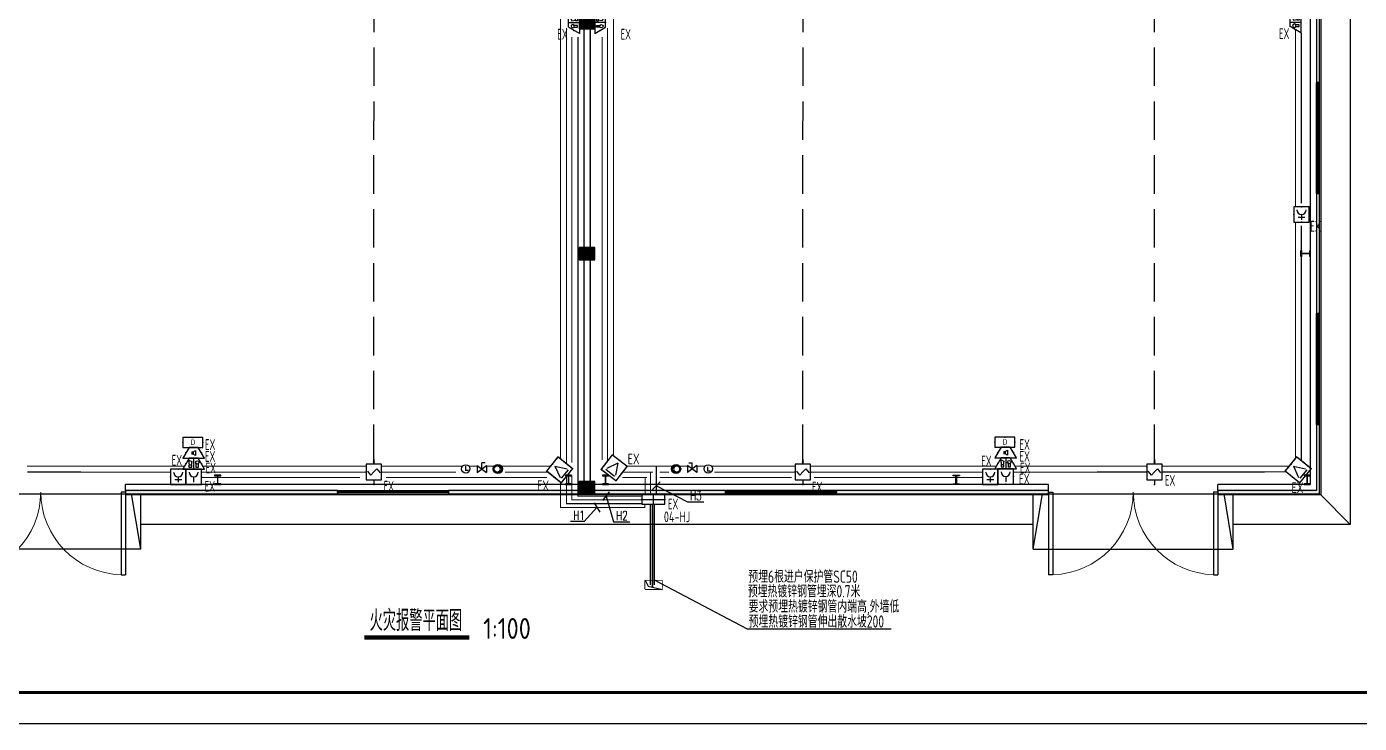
# Model space of a CAD drawing. Extents: x 4532298 to 10139194, y -639876 to -207028.
# Drawn here: x 5050702 to 5094006, y -350159 to -327528 of the extents above; entities that cross this region are included whole.
import ezdxf
from ezdxf.enums import TextEntityAlignment as Align

# ---------------------------------------------------------------- set-up
doc = ezdxf.new("R2010")
doc.units = 0
doc.header["$LTSCALE"] = 1000
doc.header["$MEASUREMENT"] = 0
doc.linetypes.add('DASH', pattern=[0.35, 0.25, -0.1])
doc.layers.get('0').update_dxf_attribs({"linetype": 'CONTINUOUS'})
for name, color, linetype in [('DIM-消防', 3, 'CONTINUOUS'), ('DIM_SYMB', 3, 'CONTINUOUS'), ('EQUIP-消防', 3, 'CONTINUOUS'), ('EQUIP-箱柜', 3, 'CONTINUOUS'), ('PUB_DIM', 3, 'CONTINUOUS'), ('PUB_HATCH', 8, 'CONTINUOUS'), ('PUB_TEXT', 7, 'CONTINUOUS'), ('PUB_TITLE', 4, 'CONTINUOUS'), ('PUB_WALL', 9, 'CONTINUOUS'), ('SIG_TEXT', 7, 'CONTINUOUS'), ('WALL-MOVE', 6, 'CONTINUOUS'), ('WIRE-消防', 5, 'CONTINUOUS'), ('WIRE-照明', 1, 'CONTINUOUS'), ('建筑底图', 251, 'CONTINUOUS'), ('电信', 7, 'CONTINUOUS'), ('电气', 3, 'CONTINUOUS'), ('电气文字', 7, 'CONTINUOUS'), ('自动喷水', 6, 'CONTINUOUS')]:
    doc.layers.add(name, color=color, linetype=linetype)
doc.styles.add('_TCH_DIM', font='SIMPLEX', dxfattribs={"bigfont": 'GBCBIG'})
doc.styles.add('_TEL_DIM', font='SIMPLEX', dxfattribs={"width": 0.8, "height": 3.5, "bigfont": 'HZTXT'})
doc.styles.add('SCEI', font='sceie.shx', dxfattribs={"width": 0.75, "bigfont": 'sceic.shx'})
doc.styles.add('sceic', font='sceie.shx', dxfattribs={"width": 0.67, "bigfont": 'sceic.shx'})
doc.styles.add('sceie', font='sceie.shx', dxfattribs={"width": 0.7, "bigfont": 'sceic.shx'})
doc.styles.get("Standard").update_dxf_attribs({"font": 'GBENOR', "bigfont": 'GBCBIG'})
doc.styles.add('TG_LINETYPE', font='sceie.shx', dxfattribs={"width": 0.7, "height": 3, "bigfont": 'sceic.shx'})
doc.linetypes.add('TG_BC', pattern='A,2,-0.85,["BC",TG_LINETYPE,S=0.1,R=0,X=-0.65,Y=-0.15],0', length=2.85)

# ---------------------------------------------------------------- blocks, each defined once
blk = doc.blocks.new('$TCHSYS$WIN2D')
for p, q in [((-0.5, 0.5), (0.5, 0.5)), ((-0.5, 0.5), (-0.5, -0.5)), ((0.5, 0.5), (0.5, -0.5)), ((0.5, 0.167), (-0.5, 0.167)), ((0.5, -0.167), (-0.5, -0.167)), ((-0.5, -0.5), (0.5, -0.5))]:
    blk.add_line(p, q)
blk = doc.blocks.new('$DorLib2D$00000002')
for p, q in [((-0.5, 0), (-0.5, 0.4875)), ((-0.475, 0.4875), (-0.5, 0.4875)), ((-0.475, 0), (-0.475, 0.4875)), ((0.475, 0), (0.475, 0.4875)), ((0.475, 0.4875), (0.5, 0.4875)), ((0.5, 0), (0.5, 0.4875)), ((-0.5, 0), (-0.475, 0)), ((0.5, 0), (0.475, 0))]:
    blk.add_line(p, q)
at = {"lineweight": 13}
for centre, start, end in [((-0.4875, 0), 0, 88.53072), ((0.4875, 0), 91.46928, 180)]:
    blk.add_arc(centre, 0.4875, start, end, dxfattribs=at)
blk = doc.blocks.new('_FZH')
blk.add_lwpolyline([(-0.5, -0.5), (0.5, -0.5), (0.5, 0.5), (-0.5, 0.5)], close=True)
at = {"layer": 'PUB_HATCH'}
blk.add_solid([(-0.5, -0.5), (0.5, -0.5), (-0.5, 0.5), (0.5, 0.5)], dxfattribs=at)
blk = doc.blocks.new('$equip$00002936')
for p, q in [((-0.75, 0.6), (-0.75, 0)), ((0.75, 0.6), (-0.75, 0.6)), ((-0.75, 0.3), (0.75, 0.3)), ((-0.75, 0), (0.75, 0)), ((0, 0), (0, 0.6)), ((0.75, 0), (0.75, 0.6))]:
    blk.add_line(p, q)
at = {"const_width": 0.04}
blk.add_lwpolyline([(-0.75, 0.6), (-0.75, 0), (0.75, 0), (0.75, 0.6), (-0.75, 0.6), (-0.75, 0)], dxfattribs=at)
for p in [(-0.75, 0.3), (0, 0.6), (0, 0), (0.75, 0.3)]:
    blk.add_point(p)
at = {"color": 7, "style": '_TEL_DIM', "flags": 1}
for tag in ['A', 'REMARK']:
    blk.add_attdef(tag, text='', height=0.00002, dxfattribs=at).set_placement((0, 0), align=Align.MIDDLE_CENTER)
blk = doc.blocks.new('$equip$00002679')
for p, q in [((-0.3, 0.699), (-0.703, 0)), ((-0.703, 0), (0.703, 0)), ((-0.264, 0.249), (-0.304, 0.569)), ((-0.304, 0.569), (-0.128, 0.489)), ((-0.304, 0.249), (-0.304, 0.113)), ((-0.128, 0.249), (-0.304, 0.249)), ((-0.304, 0.113), (-0.128, 0.113)), ((0.3, 0.699), (-0.3, 0.699)), ((0.3, 0.699), (-0.3, 0.699)), ((-0.128, 0.489), (-0.168, 0.249)), ((-0.128, 0.113), (-0.128, 0.249)), ((0, 0.699), (0, 0)), ((0.174, 0.11), (0.174, 0.338)), ((0.294, 0.11), (0.174, 0.11)), ((0.294, 0.338), (0.294, 0.11)), ((0.703, 0), (0.3, 0.699))]:
    blk.add_line(p, q)
at = {"const_width": 0.04}
for points in [[(-0.299, 0.699), (0.301, 0.699), (0.703, 0), (-0.702, 0), (-0.299, 0.699), (0.301, 0.699)], [(-0.3, 0.699), (0.3, 0.699), (0.703, 0), (-0.703, 0), (-0.3, 0.699), (0.3, 0.699)]]:
    blk.add_lwpolyline(points, dxfattribs=at)
blk.add_circle((0.234, 0.43), 0.111)
for p in [(-0.501, 0.349), (0, 0.699), (0, 0), (0.502, 0.349)]:
    blk.add_point(p)
at = {"color": 7, "flags": 1}
for tag, height, p in [('A', 0.00002, (0, 0)), ('B', 0.4, (0.961, 0.299))]:
    blk.add_attdef(tag, text='', height=height, dxfattribs=at).set_placement(p, align=Align.MIDDLE_CENTER)
blk = doc.blocks.new('$equip$00002677')
for p, q in [((-0.3, 0.699), (-0.703, 0)), ((-0.703, 0), (0.703, 0)), ((0.3, 0.699), (-0.3, 0.699)), ((-0.117, 0.421), (-0.117, 0.26)), ((-0.117, 0.421), (-0.036, 0.421)), ((-0.036, 0.26), (-0.117, 0.26)), ((-0.036, 0.421), (0.118, 0.503)), ((-0.036, 0.421), (-0.036, 0.26)), ((0.118, 0.173), (-0.036, 0.26)), ((0.118, 0.503), (0.118, 0.173)), ((0.703, 0), (0.3, 0.699))]:
    blk.add_line(p, q)
at = {"const_width": 0.04}
blk.add_lwpolyline([(-0.3, 0.699), (0.3, 0.699), (0.703, 0), (-0.703, 0), (-0.3, 0.699), (0.3, 0.699)], dxfattribs=at)
blk.add_lwpolyline([(-0.3, 0.699), (0.3, 0.699), (0.703, 0), (-0.703, 0), (-0.3, 0.699), (0.3, 0.699)], dxfattribs=at)
for p in [(-0.501, 0.349), (0, 0.699), (0, 0), (0.502, 0.349)]:
    blk.add_point(p)
at = {"color": 7, "flags": 1}
for tag, height, p in [('A', 0.00002, (0, 0)), ('B', 0.4, (0.961, 0.299))]:
    blk.add_attdef(tag, text='', height=height, dxfattribs=at).set_placement(p, align=Align.MIDDLE_CENTER)
blk = doc.blocks.new('$equip$00002657')
for p, q in [((-0.5, 1), (-0.5, 0)), ((0.5, 1), (-0.5, 1)), ((0.5, 0), (0.5, 1)), ((-0.5, 0), (0.5, 0)), ((0, 0.5), (0, 0.15))]:
    blk.add_line(p, q)
at = {"const_width": 0.04}
blk.add_lwpolyline([(-0.5, 1), (0.5, 1), (0.5, 0), (-0.5, 0), (-0.5, 1), (0.5, 1)], dxfattribs=at)
blk.add_arc((0, 0.8), 0.3, 180, 0)
for p in [(0, 1), (-0.5, 0.5), (0, 0), (0.5, 0.5)]:
    blk.add_point(p)
at = {"color": 7, "flags": 1}
for tag, height, p in [('A', 0.00002, (0, 0)), ('B', 0.4, (0.762, 0.292))]:
    blk.add_attdef(tag, text='', height=height, dxfattribs=at).set_placement(p, align=Align.MIDDLE_CENTER)
blk = doc.blocks.new('$equip$00002778')
for p, q in [((0.65, 0.65), (-0.65, 0.65)), ((-0.65, 0.65), (-0.65, 0)), ((-0.65, 0), (0.65, 0)), ((0.65, 0), (0.65, 0.65))]:
    blk.add_line(p, q)
at = {"const_width": 0.04}
blk.add_lwpolyline([(-0.65, 0.65), (-0.65, 0), (0.65, 0), (0.65, 0.65), (-0.65, 0.65), (-0.65, 0)], dxfattribs=at)
for p in [(-0.65, 0.325), (0, 0.65), (0, 0), (0.65, 0.325)]:
    blk.add_point(p)
at = {"color": 7}
blk.add_attdef('$TEXT$', text='', height=0.34, dxfattribs=at).set_placement((0.006, 0.343), align=Align.MIDDLE_CENTER)
at = {"color": 7, "flags": 1}
for tag, height, p in [('A', 0.00002, (0, 0)), ('B', 0.4, (0.905, 0.246))]:
    blk.add_attdef(tag, text='', height=height, dxfattribs=at).set_placement(p, align=Align.MIDDLE_CENTER)
blk = doc.blocks.new('$equip$00002656')
for p, q in [((-0.5, 1), (-0.5, 0)), ((0.5, 1), (-0.5, 1)), ((0.5, 0), (0.5, 1)), ((-0.5, 0), (0.5, 0)), ((-0.219, 0.331), (0.222, 0.331)), ((0, 0.5), (0, 0.15))]:
    blk.add_line(p, q)
at = {"const_width": 0.04}
blk.add_lwpolyline([(-0.5, 1), (0.5, 1), (0.5, 0), (-0.5, 0), (-0.5, 1), (0.5, 1)], dxfattribs=at)
blk.add_arc((0, 0.8), 0.3, 180, 0)
for p in [(0, 1), (-0.5, 0.5), (0, 0), (0.5, 0.5)]:
    blk.add_point(p)
at = {"color": 7, "flags": 1}
for tag, height, p in [('A', 0.00002, (0, 0)), ('B', 0.4, (0.762, 0.292))]:
    blk.add_attdef(tag, text='', height=height, dxfattribs=at).set_placement(p, align=Align.MIDDLE_CENTER)
blk = doc.blocks.new('$equip$00002762')
for p, q in [((-0.5, 0), (-0.809, 0)), ((-0.5, 0.5), (-0.5, -0.5)), ((0.5, 0.5), (-0.5, 0.5)), ((-0.2, 0.2), (0.05, 0.4)), ((0, 0), (-0.2, 0.2)), ((0, 0), (0.2, -0.2)), ((0.5, -0.5), (0.5, 0.5)), ((0.809, 0), (0.5, 0)), ((-0.5, -0.5), (0.5, -0.5)), ((0.2, -0.2), (-0.05, -0.4))]:
    blk.add_line(p, q)
at = {"color": 0, "linetype": 'Continuous'}
for p, q in [((0.809, 0), (0.638, 0.041)), ((0.638, -0.039), (0.809, 0))]:
    blk.add_line(p, q, dxfattribs=at)
at = {"const_width": 0.04}
for points in [[(-0.809, 0), (-0.5, 0)], [(-0.5, 0.5), (0.5, 0.5), (0.5, -0.5), (-0.5, -0.5), (-0.5, 0.5), (0.5, 0.5)], [(0.5, 0), (0.654, 0)]]:
    blk.add_lwpolyline(points, dxfattribs=at)
for p in [(-0.809, 0), (0, 0.5), (0.809, 0), (0, -0.5)]:
    blk.add_point(p)
blk.add_solid([(0.809, 0), (0.638, 0.041), (0.638, -0.039)])
at = {"color": 7, "flags": 1}
for tag, height, p in [('A', 0.00002, (0, 0)), ('B', 0.4, (0.755, -0.254))]:
    blk.add_attdef(tag, text='', height=height, dxfattribs=at).set_placement(p, align=Align.MIDDLE_CENTER)
blk = doc.blocks.new('$equip$00002729')
for p, q in [((0.5, 0.5), (-0.5, 0.5)), ((-0.5, 0.5), (-0.5, -0.5)), ((0.002, 0.329), (-0.298, -0.271)), ((0.002, 0.329), (0.302, -0.271)), ((0.5, -0.5), (0.5, 0.5)), ((-0.5, -0.5), (0.5, -0.5)), ((-0.298, -0.351), (0.302, -0.351))]:
    blk.add_line(p, q)
at = {"const_width": 0.0667}
blk.add_lwpolyline([(-0.5, 0.5), (0.5, 0.5), (0.5, -0.5), (-0.5, -0.5), (-0.5, 0.5), (0.5, 0.5)], dxfattribs=at)
for p in [(-0.5, 0), (0, 0.5), (0.5, 0), (0, -0.5)]:
    blk.add_point(p)
at = {"color": 7, "flags": 1}
for tag, height, p in [('A', 0.00002, (0, 0)), ('B', 0.4, (0.762, -0.208))]:
    blk.add_attdef(tag, text='', height=height, dxfattribs=at).set_placement(p, align=Align.MIDDLE_CENTER)

msp = doc.modelspace()

# ---------------------------------------------------------------- hatches: boundary and pattern name
at = {"layer": 'PUB_WALL'}
msp.add_hatch(color=256, dxfattribs=at).paths.add_polyline_path([(5092609.2, -336848.3), (5092709.2, -336848.3), (5092679.2, -336818.3), (5092639.2, -336818.3)])
at = {"layer": '建筑底图'}
for points in [[(5092609.2, -325448.3), (5092609.2, -329348.3), (5092639.2, -329318.3), (5092639.2, -325478.3)], [(5092709.2, -329348.3), (5092709.2, -325448.3), (5092679.2, -325478.3), (5092679.2, -329318.3)], [(5068659.2, -327198.3), (5068659.2, -327598.3), (5068699.2, -327558.3), (5068699.2, -327238.3)], [(5069159.2, -327598.3), (5069159.2, -327198.3), (5069119.2, -327238.3), (5069119.2, -327558.3)], [(5068659.2, -327598.3), (5069159.2, -327598.3), (5069119.2, -327558.3), (5068699.2, -327558.3)], [(5068809.2, -334698.3), (5068849.2, -334698.3), (5068849.2, -327598.3), (5068809.2, -327598.3)], [(5068969.2, -334698.3), (5069009.2, -334698.3), (5069009.2, -327598.3), (5068969.2, -327598.3)], [(5092609.2, -329348.3), (5092709.2, -329348.3), (5092679.2, -329318.3), (5092639.2, -329318.3)], [(5092709.2, -332948.3), (5092609.2, -332948.3), (5092639.2, -332978.3), (5092679.2, -332978.3)], [(5092609.2, -332948.3), (5092609.2, -336848.3), (5092639.2, -336818.3), (5092639.2, -332978.3)], [(5092709.2, -336848.3), (5092709.2, -332948.3), (5092679.2, -332978.3), (5092679.2, -336818.3)], [(5069159.2, -334698.3), (5068659.2, -334698.3), (5068699.2, -334738.3), (5069119.2, -334738.3)], [(5068659.2, -334698.3), (5068659.2, -335098.3), (5068699.2, -335058.3), (5068699.2, -334738.3)], [(5069159.2, -335098.3), (5069159.2, -334698.3), (5069119.2, -334738.3), (5069119.2, -335058.3)], [(5068659.2, -335098.3), (5069159.2, -335098.3), (5069119.2, -335058.3), (5068699.2, -335058.3)], [(5068809.2, -342298.3), (5068849.2, -342298.3), (5068849.2, -335098.3), (5068809.2, -335098.3)], [(5068969.2, -342298.3), (5069009.2, -342298.3), (5069009.2, -335098.3), (5068969.2, -335098.3)], [(5092125.2, -334908.3), (5092125.2, -334998.3), (5092109.2, -334998.3), (5092109.2, -334798.3), (5092125.2, -334798.3), (5092125.2, -334888.3), (5092393.2, -334888.3), (5092393.2, -334798.3), (5092409.2, -334798.3), (5092409.2, -334998.3), (5092393.2, -334998.3), (5092393.2, -334908.3)], [(5092709.2, -340448.3), (5092609.2, -340448.3), (5092639.2, -340478.3), (5092679.2, -340478.3)], [(5092609.2, -340448.3), (5092609.2, -342598.3), (5092639.2, -342628.3), (5092639.2, -340478.3)], [(5092709.2, -342698.3), (5092709.2, -340448.3), (5092679.2, -340478.3), (5092679.2, -342668.3)], [(5056919.2, -342114.3), (5057009.2, -342114.3), (5057009.2, -342098.3), (5056809.2, -342098.3), (5056809.2, -342114.3), (5056899.2, -342114.3), (5056899.2, -342382.3), (5056809.2, -342382.3), (5056809.2, -342398.3), (5057009.2, -342398.3), (5057009.2, -342382.3), (5056919.2, -342382.3)], [(5068319.2, -342114.3), (5068409.2, -342114.3), (5068409.2, -342098.3), (5068209.2, -342098.3), (5068209.2, -342114.3), (5068299.2, -342114.3), (5068299.2, -342382.3), (5068209.2, -342382.3), (5068209.2, -342398.3), (5068409.2, -342398.3), (5068409.2, -342382.3), (5068319.2, -342382.3)], [(5069519.2, -342114.3), (5069609.2, -342114.3), (5069609.2, -342098.3), (5069409.2, -342098.3), (5069409.2, -342114.3), (5069499.2, -342114.3), (5069499.2, -342382.3), (5069409.2, -342382.3), (5069409.2, -342398.3), (5069609.2, -342398.3), (5069609.2, -342382.3), (5069519.2, -342382.3)], [(5080899.2, -342114.3), (5080809.2, -342114.3), (5080809.2, -342098.3), (5081009.2, -342098.3), (5081009.2, -342114.3), (5080919.2, -342114.3), (5080919.2, -342382.3), (5081009.2, -342382.3), (5081009.2, -342398.3), (5080809.2, -342398.3), (5080809.2, -342382.3), (5080899.2, -342382.3)], [(5092319.2, -342114.3), (5092409.2, -342114.3), (5092409.2, -342098.3), (5092209.2, -342098.3), (5092209.2, -342114.3), (5092299.2, -342114.3), (5092299.2, -342382.3), (5092209.2, -342382.3), (5092209.2, -342398.3), (5092409.2, -342398.3), (5092409.2, -342382.3), (5092319.2, -342382.3)], [(5069159.2, -342298.3), (5068659.2, -342298.3), (5068699.2, -342338.3), (5069119.2, -342338.3)], [(5068659.2, -342298.3), (5068659.2, -342698.3), (5068699.2, -342658.3), (5068699.2, -342338.3)], [(5069159.2, -342698.3), (5069159.2, -342298.3), (5069119.2, -342338.3), (5069119.2, -342658.3)], [(5060809.2, -342598.3), (5053909.2, -342598.3), (5053939.2, -342628.3), (5060779.2, -342628.3)], [(5053909.2, -342598.3), (5053909.2, -342698.3), (5053939.2, -342668.3), (5053939.2, -342628.3)], [(5053909.2, -342698.3), (5060809.2, -342698.3), (5060779.2, -342668.3), (5053939.2, -342668.3)], [(5060809.2, -342698.3), (5060809.2, -342598.3), (5060779.2, -342628.3), (5060779.2, -342668.3)], [(5068659.2, -342628.3), (5068659.2, -342598.3), (5064409.2, -342598.3), (5064439.2, -342628.3)], [(5064409.2, -342598.3), (5064409.2, -342698.3), (5064439.2, -342668.3), (5064439.2, -342628.3)], [(5068659.2, -342698.3), (5068659.2, -342668.3), (5064439.2, -342668.3), (5064409.2, -342698.3)], [(5068659.2, -342698.3), (5069159.2, -342698.3), (5069119.2, -342658.3), (5068699.2, -342658.3)], [(5069159.2, -342598.3), (5069159.2, -342628.3), (5073379.2, -342628.3), (5073409.2, -342598.3)], [(5069159.2, -342668.3), (5069159.2, -342698.3), (5073409.2, -342698.3), (5073379.2, -342668.3)], [(5073409.2, -342698.3), (5073409.2, -342598.3), (5073379.2, -342628.3), (5073379.2, -342668.3)], [(5083909.2, -342598.3), (5077009.2, -342598.3), (5077039.2, -342628.3), (5083879.2, -342628.3)], [(5077009.2, -342598.3), (5077009.2, -342698.3), (5077039.2, -342668.3), (5077039.2, -342628.3)], [(5077009.2, -342698.3), (5083909.2, -342698.3), (5083879.2, -342668.3), (5077039.2, -342668.3)], [(5083909.2, -342698.3), (5083909.2, -342598.3), (5083879.2, -342628.3), (5083879.2, -342668.3)], [(5092609.2, -342598.3), (5089409.2, -342598.3), (5089439.2, -342628.3), (5092639.2, -342628.3)], [(5089409.2, -342598.3), (5089409.2, -342698.3), (5089439.2, -342668.3), (5089439.2, -342628.3)], [(5089409.2, -342698.3), (5092709.2, -342698.3), (5092679.2, -342668.3), (5089439.2, -342668.3)]]:
    msp.add_hatch(color=256, dxfattribs=at).paths.add_polyline_path(points)

# ---------------------------------------------------------------- linework, layer by layer
at = {"color": 2, "linetype": 'DASH', "ltscale": 5}
for p, q in [((5075924.8, -341705.8), (5075937.9, -298256.1)), ((5087348.8, -341705.8), (5087361.9, -298256.1)), ((5061984.1, -341705.8), (5061997.2, -305806.1))]:
    msp.add_line(p, q, dxfattribs=at)
at = {"layer": 'DIM-消防'}
for p, q in [((5071286.9, -342318), (5071039.4, -342565.5)), ((5069425.1, -342920.3), (5069636.1, -342641)), ((5069143.7, -342995.3), (5069321.6, -343296.7))]:
    msp.add_line(p, q, dxfattribs=at)
for points in [[(5071163.2, -342441.7), (5072170.6, -342964.7)], [(5069530.6, -342780.7), (5069768.1, -343609.9)], [(5072170.6, -342964.7), (5072705.6, -342964.7)], [(5069232.7, -343146), (5068819.5, -343598.7)], [(5068819.5, -343598.7), (5068374.5, -343598.7)], [(5069768.1, -343609.9), (5070303.1, -343609.9)]]:
    msp.add_lwpolyline(points, dxfattribs=at)
at = {"layer": 'DIM_SYMB', "const_width": 140}
msp.add_lwpolyline([(5061674.9, -347372.1), (5065086.8, -347372.1)], dxfattribs=at)
at = {"layer": 'PUB_DIM'}
for q in [(5071102.9, -345512.2), (5078791.5, -347087.7)]:
    msp.add_line((5074104.5, -347087.7), q, dxfattribs=at)
at = {"layer": 'PUB_TITLE', "color": 4}
msp.add_lwpolyline([(5034368.6, -350158.8), (5118468.6, -350158.8), (5118468.6, -290758.8), (5034368.6, -290758.8)], close=True, dxfattribs=at)
at = {"layer": 'PUB_TITLE', "color": 4, "const_width": 100}
msp.add_lwpolyline([(5036868.6, -349158.8), (5117468.6, -349158.8), (5117468.6, -291758.8), (5036868.6, -291758.8)], close=True, dxfattribs=at)
at = {"layer": 'SIG_TEXT'}
for p, q in [((5070797.4, -345512.2), (5070892.4, -345705.5)), ((5070892.4, -345705.5), (5071358.9, -345809.5))]:
    msp.add_line(p, q, dxfattribs=at)
at = {"layer": 'WALL-MOVE'}
msp.add_line((5092609.2, -336848.3), (5092709.2, -336848.3), dxfattribs=at)
at = {"layer": 'WIRE-消防', "color": 5, "linetype": 'Continuous', "const_width": 35}
for points in [[(5069771.1, -298332), (5069771.1, -341466.7)], [(5068047.3, -305406.3), (5068047.3, -341560.8)], [(5091928.2, -327625.4), (5091928.2, -333379.3)], [(5070693.6, -342780.7), (5068616.3, -342780.7), (5068616.3, -327862.2)], [(5091928.2, -333879.3), (5091928.2, -341563.5)], [(5050716.7, -341808.3), (5055842.3, -341808.3)], [(5056440.1, -341808.3), (5061732.7, -341808.3)], [(5062227.9, -341808.3), (5064861.7, -341808.3)], [(5065079.3, -341808.3), (5065340.2, -341808.3)], [(5065644.5, -341808.3), (5065884, -341808.3)], [(5066151, -341808.3), (5067740.3, -341808.3)], [(5071667.4, -341808.3), (5070183.2, -341808.3)], [(5072173.9, -341808.3), (5071934.4, -341808.3)], [(5072739.2, -341808.3), (5072478.2, -341808.3)], [(5075674.8, -341808.3), (5072961.4, -341808.3)], [(5082208.6, -341808.3), (5076174.8, -341808.3)], [(5087101.7, -341808.3), (5082819.2, -341808.3)], [(5091730, -341808.3), (5087598.8, -341808.3)], [(5068047.3, -342332.8), (5068047.3, -343146), (5070786.4, -343146), (5070786.4, -343038.3)]]:
    msp.add_lwpolyline(points, dxfattribs=at)
at = {"layer": 'WIRE-消防', "linetype": 'Continuous'}
for points, const_width in [([(5071163.2, -341808.3), (5071163.2, -342744.8)], 35), ([(5071035.4, -345735.9), (5071035.4, -343033.6)], 60), ([(5071035.4, -345735.9), (5071035.4, -343033.6)], 60)]:
    msp.add_lwpolyline(points, dxfattribs=dict(at, const_width=const_width))
at = {"layer": 'WIRE-照明', "color": 1, "linetype": 'DASH', "const_width": 35}
for points in [[(5068239.4, -327576.2), (5068239.4, -341704.1)], [(5069579, -327576.2), (5069579, -341644)], [(5092120.3, -327729.8), (5092120.3, -333266.8)], [(5092120.3, -333991.8), (5092120.3, -341615.2)], [(5050719.6, -341995), (5055391.8, -341997)], [(5056374.8, -341997.5), (5061727.2, -342000)], [(5062227.9, -342000.3), (5064656.7, -342001.5)], [(5066247.6, -342002.2), (5067640.8, -342002.3)], [(5071050.7, -342002.4), (5070055.5, -342003)], [(5070971.1, -342002.5), (5070971.1, -342734.4)], [(5071570.8, -342002.2), (5071275.7, -342002.3)], [(5075674.8, -342000.3), (5073050.1, -342001.5)], [(5081763.9, -341997.5), (5076174.8, -342000)], [(5087098.8, -341995), (5082763.9, -341997)], [(5091624.2, -341992.9), (5087598.8, -341994.8)], [(5070693.6, -343024.2), (5068239.4, -343024.2), (5068239.4, -342132.6)]]:
    msp.add_lwpolyline(points, dxfattribs=at)
at = {"layer": 'WIRE-照明', "color": 4, "linetype": 'TG_BC', "const_width": 35}
for points in [[(5068413.3, -341686.7), (5068413.3, -327862.2)], [(5069405.1, -341599.5), (5069405.1, -327862.2)], [(5061531.1, -342174.2), (5056366.9, -342174.2)], [(5067610.8, -342174.2), (5062382.7, -342174.2)], [(5070054.5, -342174.2), (5070858.6, -342174.2)], [(5070797.2, -342745.5), (5070797.2, -342174.2)], [(5071275.7, -342174.2), (5075562.3, -342174.2)], [(5076287.3, -342174.2), (5081763.9, -342174.2)]]:
    msp.add_lwpolyline(points, dxfattribs=at)
at = {"layer": 'WIRE-照明', "linetype": 'TG_BC', "const_width": 35}
msp.add_lwpolyline([(5070693.6, -342902.4), (5068413.3, -342902.4), (5068413.3, -342114.3)], dxfattribs=at)
at = {"layer": '建筑底图'}
for p, q in [((5092609.2, -325448.3), (5092609.2, -329348.3)), ((5092709.2, -329348.3), (5092709.2, -325448.3)), ((5068809.2, -327598.3), (5068809.2, -334698.3)), ((5069009.2, -327598.3), (5069009.2, -334698.3)), ((5092609.2, -329348.3), (5092709.2, -329348.3)), ((5092709.2, -332948.3), (5092609.2, -332948.3)), ((5092609.2, -332948.3), (5092609.2, -336848.3)), ((5092709.2, -336848.3), (5092709.2, -332948.3)), ((5068809.2, -335098.3), (5068809.2, -342298.3)), ((5069009.2, -335098.3), (5069009.2, -342298.3)), ((5092709.2, -340448.3), (5092609.2, -340448.3)), ((5092609.2, -340448.3), (5092609.2, -342598.3)), ((5092709.2, -342698.3), (5092709.2, -340448.3)), ((5053909.2, -342598.3), (5053909.2, -342398.3)), ((5083909, -342598.3), (5083909, -342398.3)), ((5089409, -342598.3), (5089409, -342398.3)), ((5048409.2, -342698.3), (5053909.2, -342698.3)), ((5060809.2, -342598.3), (5053909.2, -342598.3)), ((5053909.2, -342598.3), (5053909.2, -342698.3)), ((5053909.2, -342698.3), (5053909.2, -342738.3)), ((5053909.2, -342698.3), (5060809.2, -342698.3)), ((5054409.2, -344498.3), (5054109.2, -342698.3)), ((5054409.2, -344498.3), (5054409.2, -342698.3)), ((5060809.2, -342698.3), (5060809.2, -342598.3)), ((5068659.2, -342598.3), (5064409.2, -342598.3)), ((5064409.2, -342598.3), (5064409.2, -342698.3)), ((5064409.2, -342698.3), (5068659.2, -342698.3)), ((5073409.2, -342598.3), (5069159.2, -342598.3)), ((5069159.2, -342698.3), (5073409.2, -342698.3)), ((5073409.2, -342698.3), (5073409.2, -342598.3)), ((5083909.2, -342598.3), (5077009.2, -342598.3)), ((5077009.2, -342598.3), (5077009.2, -342698.3)), ((5077009.2, -342698.3), (5083909.2, -342698.3)), ((5083409.2, -344498.3), (5083409.2, -342698.3)), ((5083409.2, -344498.3), (5083709.2, -342698.3)), ((5083909, -342698.3), (5083909, -342738.3)), ((5083909.2, -342698.3), (5083909.2, -342598.3)), ((5083909.2, -342698.3), (5089409.2, -342698.3)), ((5089409, -342698.3), (5089409, -342738.3)), ((5092609.2, -342598.3), (5089409.2, -342598.3)), ((5089409.2, -342598.3), (5089409.2, -342698.3)), ((5089409.2, -342698.3), (5092709.2, -342698.3)), ((5089909.2, -344498.3), (5089609.2, -342698.3)), ((5089909.2, -344498.3), (5089909.2, -342698.3)), ((5092749.2, -342738.3), (5093709.2, -343698.3)), ((5054409.2, -344498.3), (5047909.2, -344498.3)), ((5083409.2, -344498.3), (5089909.2, -344498.3))]:
    msp.add_line(p, q, dxfattribs=at)
for points in [[(5089909.2, -296098.3), (5093709.2, -296098.3), (5093709.2, -343698.3), (5089909.2, -343698.3)], [(5089409.2, -297058.3), (5092749.2, -297058.3), (5092749.2, -342738.3), (5089409, -342738.3)], [(5089409.2, -297398.3), (5092409.2, -297398.3), (5092409.2, -342398.3), (5089409, -342398.3)], [(5068659.2, -342398.3), (5053909.2, -342398.3)], [(5083909, -342398.3), (5069159.2, -342398.3)], [(5068909.2, -342738.3), (5053909.2, -342738.3)], [(5083909, -342738.3), (5068909.2, -342738.3)], [(5068909.2, -343698.3), (5054409.2, -343698.3)], [(5083409.2, -343698.3), (5068909.2, -343698.3)]]:
    msp.add_lwpolyline(points, dxfattribs=at)
for points in [[(5092409.2, -334798.3), (5092409.2, -334998.3), (5092393.2, -334998.3), (5092393.2, -334908.3), (5092125.2, -334908.3), (5092125.2, -334998.3), (5092109.2, -334998.3), (5092109.2, -334798.3), (5092125.2, -334798.3), (5092125.2, -334888.3), (5092393.2, -334888.3), (5092393.2, -334798.3)], [(5056809.2, -342398.3), (5057009.2, -342398.3), (5057009.2, -342382.3), (5056919.2, -342382.3), (5056919.2, -342114.3), (5057009.2, -342114.3), (5057009.2, -342098.3), (5056809.2, -342098.3), (5056809.2, -342114.3), (5056899.2, -342114.3), (5056899.2, -342382.3), (5056809.2, -342382.3)], [(5068209.2, -342398.3), (5068409.2, -342398.3), (5068409.2, -342382.3), (5068319.2, -342382.3), (5068319.2, -342114.3), (5068409.2, -342114.3), (5068409.2, -342098.3), (5068209.2, -342098.3), (5068209.2, -342114.3), (5068299.2, -342114.3), (5068299.2, -342382.3), (5068209.2, -342382.3)], [(5069409.2, -342398.3), (5069609.2, -342398.3), (5069609.2, -342382.3), (5069519.2, -342382.3), (5069519.2, -342114.3), (5069609.2, -342114.3), (5069609.2, -342098.3), (5069409.2, -342098.3), (5069409.2, -342114.3), (5069499.2, -342114.3), (5069499.2, -342382.3), (5069409.2, -342382.3)], [(5081009.2, -342398.3), (5080809.2, -342398.3), (5080809.2, -342382.3), (5080899.2, -342382.3), (5080899.2, -342114.3), (5080809.2, -342114.3), (5080809.2, -342098.3), (5081009.2, -342098.3), (5081009.2, -342114.3), (5080919.2, -342114.3), (5080919.2, -342382.3), (5081009.2, -342382.3)], [(5092209.2, -342398.3), (5092409.2, -342398.3), (5092409.2, -342382.3), (5092319.2, -342382.3), (5092319.2, -342114.3), (5092409.2, -342114.3), (5092409.2, -342098.3), (5092209.2, -342098.3), (5092209.2, -342114.3), (5092299.2, -342114.3), (5092299.2, -342382.3), (5092209.2, -342382.3)]]:
    msp.add_lwpolyline(points, close=True, dxfattribs=at)
at = {"layer": '电信', "const_width": 28.8}
for points in [[(5070780.2, -345512.2), (5071356.8, -345512.2)], [(5070787.4, -345809.5), (5070787.4, -345512.2)], [(5071358.9, -345809.5), (5071358.9, -345512.2)], [(5070788.7, -345809.5), (5071357.9, -345809.5)]]:
    msp.add_lwpolyline(points, dxfattribs=at)
at = {"layer": '电气', "color": 3}
for p, q in [((5070967.9, -345654.6), (5070967.9, -343064.7)), ((5071102.9, -345654.6), (5071102.9, -343072.8))]:
    msp.add_line(p, q, dxfattribs=at)
at = {"layer": '自动喷水'}
for p, q in [((5064965.2, -341803.3), (5064965.2, -341946.7)), ((5065056.1, -341946.7), (5064965.2, -341946.7)), ((5065340.2, -341779.9), (5065644.5, -342011.9)), ((5065340.2, -342011.9), (5065644.5, -341779.9)), ((5065340.2, -341779.9), (5065340.2, -342011.9)), ((5065492.4, -341895.9), (5065492.4, -341695.4)), ((5065599.8, -341695.4), (5065492.4, -341695.4)), ((5065644.5, -341779.9), (5065644.5, -342011.9)), ((5072478.2, -341779.9), (5072173.9, -342011.9)), ((5072478.2, -342011.9), (5072173.9, -341779.9)), ((5072173.9, -341779.9), (5072173.9, -342011.9)), ((5072218.6, -341695.4), (5072326, -341695.4)), ((5072326, -341895.9), (5072326, -341695.4)), ((5072478.2, -341779.9), (5072478.2, -342011.9)), ((5072823, -341823.1), (5072823, -341966.5)), ((5072914, -341966.5), (5072823, -341966.5))]:
    msp.add_line(p, q, dxfattribs=at)
for centre, radius in [((5064968.2, -341895.9), 136.9), ((5066013.9, -341895.9), 149.2), ((5066013.9, -341895.9), 115.6), ((5071804.5, -341895.9), 149.2), ((5071804.5, -341895.9), 115.6), ((5072850.2, -341895.9), 136.9)]:
    msp.add_circle(centre, radius, dxfattribs=at)
for centre, start, end in [((5066013.9, -341895.9), 270, 88.32983), ((5071804.5, -341895.9), 91.67017, 270)]:
    msp.add_arc(centre, 83.7, start, end, dxfattribs=at)

# ---------------------------------------------------------------- block references
at = {"layer": 'EQUIP-消防'}
for name, p, xscale, yscale, zscale, rotation in [('$equip$00002679', (5068661, -327398.2), -500, 500, 500, 90), ('$equip$00002679', (5069159.2, -327398.2), 500, 500, 500, 270), ('$equip$00002679', (5092109.2, -327378.3), -500, 500, 500, 90), ('$equip$00002762', (5061984.1, -341993.9), 500, 500, 500, 89.99999999999997), ('$equip$00002729', (5068021, -341925.5), -600, 600, 600, 51.00543058367856), ('$equip$00002729', (5069791.5, -341860), -600, 600, 600, 322.5861018078594), ('$equip$00002762', (5075924.8, -341993.9), 500, 500, 500, 89.99999999999997), ('$equip$00002762', (5087348.8, -341993.9), 500, 500, 500, 89.99999999999997), ('$equip$00002729', (5092021, -341925.5), -600, 600, 600, 51.00543058367856)]:
    msp.add_blockref(name, p, dxfattribs=dict(at, xscale=xscale, yscale=yscale, zscale=zscale, rotation=rotation))
at = {"layer": 'EQUIP-消防', "color": 1, "xscale": 500, "yscale": 500, "zscale": 500}
for p in [(5092127.6, -333879.3), (5055628, -342398.3), (5082013.9, -342398.3)]:
    msp.add_blockref('$equip$00002656', p, dxfattribs=at)
at = {"layer": 'EQUIP-消防', "xscale": 500, "yscale": 500, "zscale": 500}
for name, p in [('$equip$00002677', (5056128, -341549)), ('$equip$00002677', (5082513.9, -341539)), ('$equip$00002679', (5056127.8, -341898.3)), ('$equip$00002679', (5082513.8, -341888.3)), ('$equip$00002657', (5056128, -342398.3)), ('$equip$00002657', (5082513.9, -342388.3))]:
    msp.add_blockref(name, p, dxfattribs=at)
for p in [(5056098.6, -341199.7), (5082484.6, -341189.7)]:
    msp.add_blockref('$equip$00002778', p, dxfattribs=at).add_auto_attribs({'$TEXT$': 'D'})
at = {"layer": 'EQUIP-箱柜', "xscale": 500, "yscale": 500, "zscale": 500}
msp.add_blockref('$equip$00002936', (5071068.6, -343038.3), dxfattribs=at)
at = {"layer": '建筑底图'}
for name, p, xscale, yscale, zscale in [('_FZH', (5068909.2, -327398.3), 500, 400, 400), ('_FZH', (5068909.2, -334898.3), 500, 400, 400), ('_FZH', (5068909.2, -342498.3), 500, 400, 400), ('$DorLib2D$00000002', (5051159.2, -342648.3), -5500, -5500, -5500), ('$TCHSYS$WIN2D', (5062609.2, -342648.3), 3600, 100, 3600), ('$TCHSYS$WIN2D', (5075209.2, -342648.3), -3600, 100, -3600), ('$DorLib2D$00000002', (5086659.2, -342648.3), 5500, -5500, 5500)]:
    msp.add_blockref(name, p, dxfattribs=dict(at, xscale=xscale, yscale=yscale, zscale=zscale))
at = {"layer": '建筑底图', "xscale": 3600, "yscale": 100, "zscale": 3600, "rotation": 90}
for p in [(5092659.2, -331148.3), (5092659.2, -338648.3)]:
    msp.add_blockref('$TCHSYS$WIN2D', p, dxfattribs=at)

# ---------------------------------------------------------------- texts
at = {"layer": 'DIM-消防', "color": 7, "style": '_TCH_DIM', "width": 0.705882}
for s, p in [('H3', (5072258.1, -342914.7)), ('H1', (5068462, -343548.7)), ('H2', (5069855.6, -343559.9))]:
    msp.add_text(s, height=297.5, dxfattribs=at).set_placement(p)
at = {"layer": 'PUB_DIM', "style": 'sceie', "width": 0.8}
for s, p in [('预埋6根进户保护管SC50', (5074151.9, -345594.3)), ('预埋热镀锌钢管埋深0.7米', (5074135.4, -346070.1)), ('要求预埋热镀锌钢管内端高,外墙低', (5074162.3, -346563)), ('预埋热镀锌钢管伸出散水坡200', (5074162.3, -347051.5))]:
    msp.add_text(s, height=400, dxfattribs=at).set_placement(p)
at = {"layer": 'PUB_TEXT', "style": 'sceic', "width": 0.67}
msp.add_text('火灾报警平面图', height=675.18, dxfattribs=at).set_placement((5061845.4, -347156))
at = {"layer": 'PUB_TEXT'}
msp.add_text('1:100', height=675.18, dxfattribs=at).set_placement((5065533.9, -347415.3))
at = {"layer": '电气文字'}
for s, style, width, p in [('EX', 'sceie', 0.7, (5067945, -327948.9)), ('EX', 'sceie', 0.7, (5070000.5, -327948.9)), ('EX', 'sceie', 0.7, (5091393.2, -327929)), ('EX', 'sceie', 0.7, (5092413.5, -334186.8)), ('EX', 'sceie', 0.7, (5056495, -341279)), ('EX', 'sceie', 0.7, (5082961.3, -341278)), ('EX', 'sceie', 0.7, (5055414.1, -341787.1)), ('EX', 'sceie', 0.7, (5056495, -341665.7)), ('EX', 'SCEI', 0.8, (5070231.8, -341746.1)), ('EX', 'sceie', 0.7, (5081718.2, -341811.8)), ('EX', 'sceie', 0.7, (5082961.3, -341664.7)), ('EX', 'sceie', 0.7, (5056515.5, -342040.5)), ('EX', 'sceie', 0.7, (5082950.4, -342395.5)), ('EX', 'sceie', 0.7, (5082981.8, -342039.6)), ('EX', 'sceie', 0.7, (5087685.3, -342445)), ('EX', 'sceie', 0.7, (5056484, -342637.5)), ('EX', 'sceie', 0.7, (5062299.2, -342631.7)), ('EX', 'SCEI', 0.8, (5067288.4, -342617.5)), ('EX', 'sceie', 0.7, (5076215.9, -342662.8)), ('EX', 'SCEI', 0.8, (5091802.2, -342679.1)), ('EX', 'sceie', 0.7, (5071535.6, -343209)), ('04-HJ', 'SCEI', 0.8, (5071408.4, -343625.8))]:
    msp.add_text(s, height=350, dxfattribs=dict(at, style=style, width=width)).set_placement(p)

doc.saveas('drawing.dxf')
